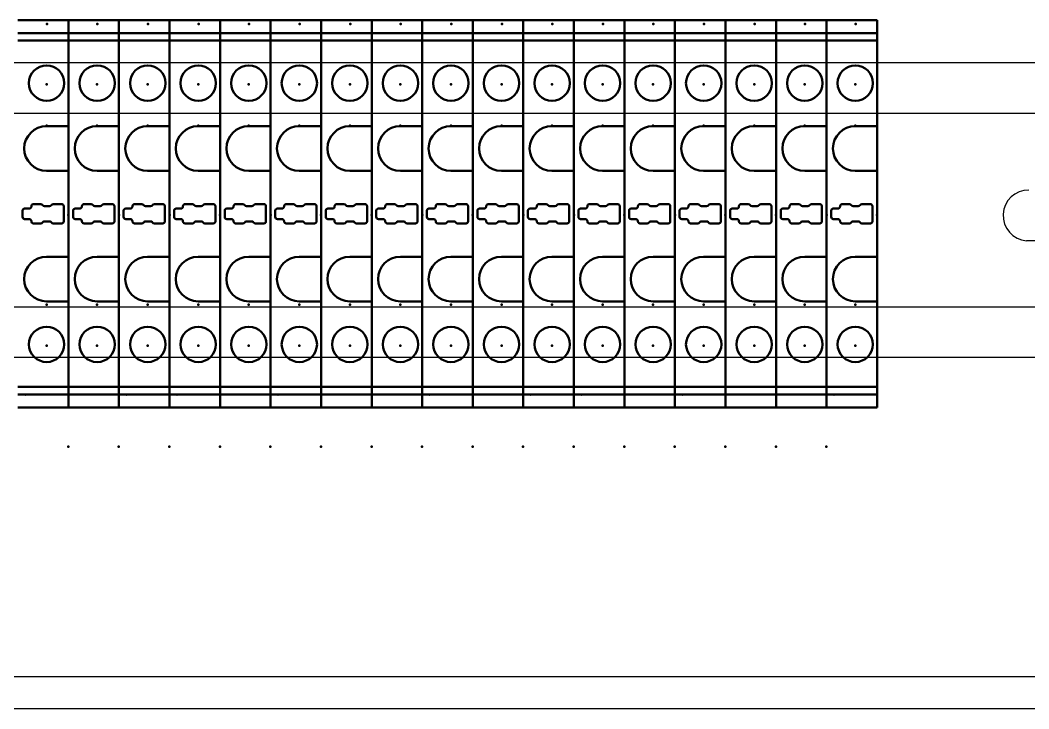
# Model space of a CAD drawing. Header units: millimetres. Extents: x -72 to 2978, y -1067 to 2817.
# Drawn here: x 1111.8 to 1231.6, y 1233.1 to 1314.9 of the extents above; entities that cross this region are included whole.
import ezdxf

# ---------------------------------------------------------------- set-up
doc = ezdxf.new("R2010")
doc.units = ezdxf.units.MM
doc.linetypes.add('Dashed', pattern=[2, 1, -1])
for name, color, linetype, lineweight in [('2d ConnectionPoints', 7, 'Continuous', 50), ('AM_0', 7, 'Continuous', 50), ('AM_4', 3, 'Continuous', 25), ('AM_9', 6, 'Dashed', 25)]:
    doc.layers.add(name, color=color, linetype=linetype, lineweight=lineweight)

msp = doc.modelspace()

# ---------------------------------------------------------------- linework, layer by layer
at = {"color": 6, "linetype": 'ByBlock'}
for p, q in [((1046.08, 1309.86), (1284.03, 1309.86)), ((1046.08, 1303.86), (1284.07, 1303.86)), ((1243.02, 1288.7), (1231.29, 1288.7)), ((1046.08, 1280.86), (1284.07, 1280.86)), ((1284.07, 1274.86), (1046.08, 1274.86))]:
    msp.add_line(p, q, dxfattribs=at)
at = {"color": 30, "true_color": 0xf8991e}
msp.add_line((1285.78, 1236.93), (998.35, 1236.93), dxfattribs=at)
msp.add_line((1293.06, 1233.12), (984.07, 1233.12))
at = {"color": 6, "linetype": 'ByBlock'}
msp.add_arc((1231.53, 1291.71), 3.02, 89.4277, 265.4019, dxfattribs=at)
at = {"layer": '2d ConnectionPoints'}
for p in [(1115, 1314.44), (1115, 1314.44), (1121, 1314.44), (1121, 1314.44), (1127, 1314.44), (1127, 1314.44), (1133, 1314.44), (1133, 1314.44), (1139, 1314.44), (1139, 1314.44), (1145, 1314.44), (1145, 1314.44), (1151, 1314.44), (1151, 1314.44), (1157, 1314.44), (1157, 1314.44), (1163, 1314.44), (1163, 1314.44), (1169, 1314.44), (1169, 1314.44), (1175, 1314.44), (1175, 1314.44), (1181, 1314.44), (1181, 1314.44), (1187, 1314.44), (1187, 1314.44), (1193, 1314.44), (1193, 1314.44), (1199, 1314.44), (1199, 1314.44), (1205, 1314.44), (1205, 1314.44), (1211, 1314.44), (1211, 1314.44), (1114.96, 1307.26), (1114.96, 1307.26), (1120.96, 1307.26), (1120.96, 1307.26), (1126.96, 1307.26), (1126.96, 1307.26), (1132.96, 1307.26), (1132.96, 1307.26), (1138.96, 1307.26), (1138.96, 1307.26), (1144.96, 1307.26), (1144.96, 1307.26), (1150.96, 1307.26), (1150.96, 1307.26), (1156.96, 1307.26), (1156.96, 1307.26), (1162.96, 1307.26), (1162.96, 1307.26), (1168.96, 1307.26), (1168.96, 1307.26), (1174.96, 1307.26), (1174.96, 1307.26), (1180.96, 1307.26), (1180.96, 1307.26), (1186.96, 1307.26), (1186.96, 1307.26), (1192.96, 1307.26), (1192.96, 1307.26), (1198.96, 1307.26), (1198.96, 1307.26), (1204.96, 1307.26), (1204.96, 1307.26), (1210.96, 1307.26), (1210.96, 1307.26), (1114.96, 1302.37), (1120.96, 1302.37), (1126.96, 1302.37), (1132.96, 1302.37), (1138.96, 1302.37), (1144.96, 1302.37), (1150.96, 1302.37), (1156.96, 1302.37), (1162.96, 1302.37), (1168.96, 1302.37), (1174.96, 1302.37), (1180.96, 1302.37), (1186.96, 1302.37), (1192.96, 1302.37), (1198.96, 1302.37), (1204.96, 1302.37), (1210.96, 1302.37), (1117.55, 1291.77), (1117.55, 1291.77), (1117.55, 1291.75), (1117.55, 1291.75), (1123.55, 1291.77), (1123.55, 1291.77), (1123.55, 1291.75), (1123.55, 1291.75), (1129.55, 1291.77), (1129.55, 1291.77), (1129.55, 1291.75), (1129.55, 1291.75), (1135.55, 1291.77), (1135.55, 1291.77), (1135.55, 1291.75), (1135.55, 1291.75), (1141.55, 1291.77), (1141.55, 1291.77), (1141.55, 1291.75), (1141.55, 1291.75), (1147.55, 1291.77), (1147.55, 1291.77), (1147.55, 1291.75), (1147.55, 1291.75), (1153.55, 1291.77), (1153.55, 1291.77), (1153.55, 1291.75), (1153.55, 1291.75), (1159.55, 1291.77), (1159.55, 1291.77), (1159.55, 1291.75), (1159.55, 1291.75), (1165.55, 1291.77), (1165.55, 1291.77), (1165.55, 1291.75), (1165.55, 1291.75), (1171.55, 1291.77), (1171.55, 1291.77), (1171.55, 1291.75), (1171.55, 1291.75), (1177.55, 1291.77), (1177.55, 1291.77), (1177.55, 1291.75), (1177.55, 1291.75), (1183.55, 1291.77), (1183.55, 1291.77), (1183.55, 1291.75), (1183.55, 1291.75), (1189.55, 1291.77), (1189.55, 1291.77), (1189.55, 1291.75), (1189.55, 1291.75), (1195.55, 1291.77), (1195.55, 1291.77), (1195.55, 1291.75), (1195.55, 1291.75), (1201.55, 1291.77), (1201.55, 1291.77), (1201.55, 1291.75), (1201.55, 1291.75), (1207.55, 1291.77), (1207.55, 1291.77), (1207.55, 1291.75), (1207.55, 1291.75), (1213.55, 1291.77), (1213.55, 1291.77), (1114.96, 1281.13), (1120.96, 1281.13), (1126.96, 1281.13), (1132.96, 1281.13), (1138.96, 1281.13), (1144.96, 1281.13), (1150.96, 1281.13), (1156.96, 1281.13), (1162.96, 1281.13), (1168.96, 1281.13), (1174.96, 1281.13), (1180.96, 1281.13), (1186.96, 1281.13), (1192.96, 1281.13), (1198.96, 1281.13), (1204.96, 1281.13), (1210.96, 1281.13), (1114.96, 1276.24), (1114.96, 1276.24), (1120.96, 1276.24), (1120.96, 1276.24), (1126.96, 1276.24), (1126.96, 1276.24), (1132.96, 1276.24), (1132.96, 1276.24), (1138.96, 1276.24), (1138.96, 1276.24), (1144.96, 1276.24), (1144.96, 1276.24), (1150.96, 1276.24), (1150.96, 1276.24), (1156.96, 1276.24), (1156.96, 1276.24), (1162.96, 1276.24), (1162.96, 1276.24), (1168.96, 1276.24), (1168.96, 1276.24), (1174.96, 1276.24), (1174.96, 1276.24), (1180.96, 1276.24), (1180.96, 1276.24), (1186.96, 1276.24), (1186.96, 1276.24), (1192.96, 1276.24), (1192.96, 1276.24), (1198.96, 1276.24), (1198.96, 1276.24), (1204.96, 1276.24), (1204.96, 1276.24), (1210.96, 1276.24), (1210.96, 1276.24), (1117.53, 1264.25), (1123.53, 1264.25), (1129.53, 1264.25), (1135.53, 1264.25), (1141.53, 1264.25), (1147.53, 1264.25), (1153.53, 1264.25), (1159.53, 1264.25), (1165.53, 1264.25), (1171.53, 1264.25), (1177.53, 1264.25), (1183.53, 1264.25), (1189.53, 1264.25), (1195.53, 1264.25), (1201.53, 1264.25), (1207.53, 1264.25)]:
    msp.add_point(p, dxfattribs=at)
at = {"layer": 'AM_0'}
for p, q in [((1117.55, 1314.9), (1111.55, 1314.9)), ((1117.55, 1314.9), (1117.55, 1268.92)), ((1123.55, 1314.9), (1117.55, 1314.9)), ((1117.55, 1314.9), (1117.55, 1268.92)), ((1123.55, 1314.9), (1123.55, 1268.92)), ((1129.55, 1314.9), (1123.55, 1314.9)), ((1123.55, 1314.9), (1123.55, 1268.92)), ((1129.55, 1314.9), (1129.55, 1268.92)), ((1135.55, 1314.9), (1129.55, 1314.9)), ((1129.55, 1314.9), (1129.55, 1268.92)), ((1135.55, 1314.9), (1135.55, 1268.92)), ((1141.55, 1314.9), (1135.55, 1314.9)), ((1135.55, 1314.9), (1135.55, 1268.92)), ((1141.55, 1314.9), (1141.55, 1268.92)), ((1147.55, 1314.9), (1141.55, 1314.9)), ((1141.55, 1314.9), (1141.55, 1268.92)), ((1147.55, 1314.9), (1147.55, 1268.92)), ((1153.55, 1314.9), (1147.55, 1314.9)), ((1147.55, 1314.9), (1147.55, 1268.92)), ((1153.55, 1314.9), (1153.55, 1268.92)), ((1159.55, 1314.9), (1153.55, 1314.9)), ((1153.55, 1314.9), (1153.55, 1268.92)), ((1159.55, 1314.9), (1159.55, 1268.92)), ((1165.55, 1314.9), (1159.55, 1314.9)), ((1159.55, 1314.9), (1159.55, 1268.92)), ((1165.55, 1314.9), (1165.55, 1268.92)), ((1171.55, 1314.9), (1165.55, 1314.9)), ((1165.55, 1314.9), (1165.55, 1268.92)), ((1171.55, 1314.9), (1171.55, 1268.92)), ((1177.55, 1314.9), (1171.55, 1314.9)), ((1171.55, 1314.9), (1171.55, 1268.92)), ((1177.55, 1314.9), (1177.55, 1268.92)), ((1183.55, 1314.9), (1177.55, 1314.9)), ((1177.55, 1314.9), (1177.55, 1268.92)), ((1183.55, 1314.9), (1183.55, 1268.92)), ((1189.55, 1314.9), (1183.55, 1314.9)), ((1183.55, 1314.9), (1183.55, 1268.92)), ((1189.55, 1314.9), (1189.55, 1268.92)), ((1195.55, 1314.9), (1189.55, 1314.9)), ((1189.55, 1314.9), (1189.55, 1268.92)), ((1195.55, 1314.9), (1195.55, 1268.92)), ((1201.55, 1314.9), (1195.55, 1314.9)), ((1195.55, 1314.9), (1195.55, 1268.92)), ((1201.55, 1314.9), (1201.55, 1268.92)), ((1207.55, 1314.9), (1201.55, 1314.9)), ((1201.55, 1314.9), (1201.55, 1268.92)), ((1207.55, 1314.9), (1207.55, 1268.92)), ((1213.55, 1314.9), (1207.55, 1314.9)), ((1207.55, 1314.9), (1207.55, 1268.92)), ((1213.55, 1314.9), (1213.55, 1268.92)), ((1117.55, 1313.36), (1111.55, 1313.36)), ((1117.55, 1312.48), (1111.55, 1312.48)), ((1123.55, 1313.36), (1117.55, 1313.36)), ((1123.55, 1312.48), (1117.55, 1312.48)), ((1129.55, 1313.36), (1123.55, 1313.36)), ((1129.55, 1312.48), (1123.55, 1312.48)), ((1135.55, 1313.36), (1129.55, 1313.36)), ((1135.55, 1312.48), (1129.55, 1312.48)), ((1141.55, 1313.36), (1135.55, 1313.36)), ((1141.55, 1312.48), (1135.55, 1312.48)), ((1147.55, 1313.36), (1141.55, 1313.36)), ((1147.55, 1312.48), (1141.55, 1312.48)), ((1153.55, 1313.36), (1147.55, 1313.36)), ((1153.55, 1312.48), (1147.55, 1312.48)), ((1159.55, 1313.36), (1153.55, 1313.36)), ((1159.55, 1312.48), (1153.55, 1312.48)), ((1165.55, 1313.36), (1159.55, 1313.36)), ((1165.55, 1312.48), (1159.55, 1312.48)), ((1171.55, 1313.36), (1165.55, 1313.36)), ((1171.55, 1312.48), (1165.55, 1312.48)), ((1177.55, 1313.36), (1171.55, 1313.36)), ((1177.55, 1312.48), (1171.55, 1312.48)), ((1183.55, 1313.36), (1177.55, 1313.36)), ((1183.55, 1312.48), (1177.55, 1312.48)), ((1189.55, 1313.36), (1183.55, 1313.36)), ((1189.55, 1312.48), (1183.55, 1312.48)), ((1195.55, 1313.36), (1189.55, 1313.36)), ((1195.55, 1312.48), (1189.55, 1312.48)), ((1201.55, 1313.36), (1195.55, 1313.36)), ((1201.55, 1312.48), (1195.55, 1312.48)), ((1207.55, 1313.36), (1201.55, 1313.36)), ((1207.55, 1312.48), (1201.55, 1312.48)), ((1213.55, 1313.36), (1207.55, 1313.36)), ((1213.55, 1312.48), (1207.55, 1312.48)), ((1117.55, 1302.31), (1114.95, 1302.31)), ((1123.55, 1302.31), (1120.95, 1302.31)), ((1129.55, 1302.31), (1126.95, 1302.31)), ((1135.55, 1302.31), (1132.95, 1302.31)), ((1141.55, 1302.31), (1138.95, 1302.31)), ((1147.55, 1302.31), (1144.95, 1302.31)), ((1153.55, 1302.31), (1150.95, 1302.31)), ((1159.55, 1302.31), (1156.95, 1302.31)), ((1165.55, 1302.31), (1162.95, 1302.31)), ((1171.55, 1302.31), (1168.95, 1302.31)), ((1177.55, 1302.31), (1174.95, 1302.31)), ((1183.55, 1302.31), (1180.95, 1302.31)), ((1189.55, 1302.31), (1186.95, 1302.31)), ((1195.55, 1302.31), (1192.95, 1302.31)), ((1201.55, 1302.31), (1198.95, 1302.31)), ((1207.55, 1302.31), (1204.95, 1302.31)), ((1213.55, 1302.31), (1210.95, 1302.31)), ((1117.55, 1297.01), (1114.95, 1297.01)), ((1123.55, 1297.01), (1120.95, 1297.01)), ((1129.55, 1297.01), (1126.95, 1297.01)), ((1135.55, 1297.01), (1132.95, 1297.01)), ((1141.55, 1297.01), (1138.95, 1297.01)), ((1147.55, 1297.01), (1144.95, 1297.01)), ((1153.55, 1297.01), (1150.95, 1297.01)), ((1159.55, 1297.01), (1156.95, 1297.01)), ((1165.55, 1297.01), (1162.95, 1297.01)), ((1171.55, 1297.01), (1168.95, 1297.01)), ((1177.55, 1297.01), (1174.95, 1297.01)), ((1183.55, 1297.01), (1180.95, 1297.01)), ((1189.55, 1297.01), (1186.95, 1297.01)), ((1195.55, 1297.01), (1192.95, 1297.01)), ((1201.55, 1297.01), (1198.95, 1297.01)), ((1207.55, 1297.01), (1204.95, 1297.01)), ((1213.55, 1297.01), (1210.95, 1297.01)), ((1112.1, 1291.53), (1112.1, 1292.28)), ((1112.9, 1292.53), (1112.35, 1292.53)), ((1113.15, 1292.81), (1113.15, 1292.78)), ((1114.26, 1293.06), (1113.4, 1293.06)), ((1115.31, 1292.81), (1114.7, 1292.81)), ((1116.75, 1293.06), (1115.75, 1293.06)), ((1117, 1291.01), (1117, 1292.81)), ((1118.1, 1291.53), (1118.1, 1292.28)), ((1118.9, 1292.53), (1118.35, 1292.53)), ((1119.15, 1292.81), (1119.15, 1292.78)), ((1120.26, 1293.06), (1119.4, 1293.06)), ((1121.31, 1292.81), (1120.7, 1292.81)), ((1122.75, 1293.06), (1121.75, 1293.06)), ((1123, 1291.01), (1123, 1292.81)), ((1124.1, 1291.53), (1124.1, 1292.28)), ((1124.9, 1292.53), (1124.35, 1292.53)), ((1125.15, 1292.81), (1125.15, 1292.78)), ((1126.26, 1293.06), (1125.4, 1293.06)), ((1127.31, 1292.81), (1126.7, 1292.81)), ((1128.75, 1293.06), (1127.75, 1293.06)), ((1129, 1291.01), (1129, 1292.81)), ((1130.1, 1291.53), (1130.1, 1292.28)), ((1130.9, 1292.53), (1130.35, 1292.53)), ((1131.15, 1292.81), (1131.15, 1292.78)), ((1132.26, 1293.06), (1131.4, 1293.06)), ((1133.31, 1292.81), (1132.7, 1292.81)), ((1134.75, 1293.06), (1133.75, 1293.06)), ((1135, 1291.01), (1135, 1292.81)), ((1136.1, 1291.53), (1136.1, 1292.28)), ((1136.9, 1292.53), (1136.35, 1292.53)), ((1137.15, 1292.81), (1137.15, 1292.78)), ((1138.26, 1293.06), (1137.4, 1293.06)), ((1139.31, 1292.81), (1138.7, 1292.81)), ((1140.75, 1293.06), (1139.75, 1293.06)), ((1141, 1291.01), (1141, 1292.81)), ((1142.1, 1291.53), (1142.1, 1292.28)), ((1142.9, 1292.53), (1142.35, 1292.53)), ((1143.15, 1292.81), (1143.15, 1292.78)), ((1144.26, 1293.06), (1143.4, 1293.06)), ((1145.31, 1292.81), (1144.7, 1292.81)), ((1146.75, 1293.06), (1145.75, 1293.06)), ((1147, 1291.01), (1147, 1292.81)), ((1148.1, 1291.53), (1148.1, 1292.28)), ((1148.9, 1292.53), (1148.35, 1292.53)), ((1149.15, 1292.81), (1149.15, 1292.78)), ((1150.26, 1293.06), (1149.4, 1293.06)), ((1151.31, 1292.81), (1150.7, 1292.81)), ((1152.75, 1293.06), (1151.75, 1293.06)), ((1153, 1291.01), (1153, 1292.81)), ((1154.1, 1291.53), (1154.1, 1292.28)), ((1154.9, 1292.53), (1154.35, 1292.53)), ((1155.15, 1292.81), (1155.15, 1292.78)), ((1156.26, 1293.06), (1155.4, 1293.06)), ((1157.31, 1292.81), (1156.7, 1292.81)), ((1158.75, 1293.06), (1157.75, 1293.06)), ((1159, 1291.01), (1159, 1292.81)), ((1160.1, 1291.53), (1160.1, 1292.28)), ((1160.9, 1292.53), (1160.35, 1292.53)), ((1161.15, 1292.81), (1161.15, 1292.78)), ((1162.26, 1293.06), (1161.4, 1293.06)), ((1163.31, 1292.81), (1162.7, 1292.81)), ((1164.75, 1293.06), (1163.75, 1293.06)), ((1165, 1291.01), (1165, 1292.81)), ((1166.1, 1291.53), (1166.1, 1292.28)), ((1166.9, 1292.53), (1166.35, 1292.53)), ((1167.15, 1292.81), (1167.15, 1292.78)), ((1168.26, 1293.06), (1167.4, 1293.06)), ((1169.31, 1292.81), (1168.7, 1292.81)), ((1170.75, 1293.06), (1169.75, 1293.06)), ((1171, 1291.01), (1171, 1292.81)), ((1172.1, 1291.53), (1172.1, 1292.28)), ((1172.9, 1292.53), (1172.35, 1292.53)), ((1173.15, 1292.81), (1173.15, 1292.78)), ((1174.26, 1293.06), (1173.4, 1293.06)), ((1175.31, 1292.81), (1174.7, 1292.81)), ((1176.75, 1293.06), (1175.75, 1293.06)), ((1177, 1291.01), (1177, 1292.81)), ((1178.1, 1291.53), (1178.1, 1292.28)), ((1178.9, 1292.53), (1178.35, 1292.53)), ((1179.15, 1292.81), (1179.15, 1292.78)), ((1180.26, 1293.06), (1179.4, 1293.06)), ((1181.31, 1292.81), (1180.7, 1292.81)), ((1182.75, 1293.06), (1181.75, 1293.06)), ((1183, 1291.01), (1183, 1292.81)), ((1184.1, 1291.53), (1184.1, 1292.28)), ((1184.9, 1292.53), (1184.35, 1292.53)), ((1185.15, 1292.81), (1185.15, 1292.78)), ((1186.26, 1293.06), (1185.4, 1293.06)), ((1187.31, 1292.81), (1186.7, 1292.81)), ((1188.75, 1293.06), (1187.75, 1293.06)), ((1189, 1291.01), (1189, 1292.81)), ((1190.1, 1291.53), (1190.1, 1292.28)), ((1190.9, 1292.53), (1190.35, 1292.53)), ((1191.15, 1292.81), (1191.15, 1292.78)), ((1192.26, 1293.06), (1191.4, 1293.06)), ((1193.31, 1292.81), (1192.7, 1292.81)), ((1194.75, 1293.06), (1193.75, 1293.06)), ((1195, 1291.01), (1195, 1292.81)), ((1196.1, 1291.53), (1196.1, 1292.28)), ((1196.9, 1292.53), (1196.35, 1292.53)), ((1197.15, 1292.81), (1197.15, 1292.78)), ((1198.26, 1293.06), (1197.4, 1293.06)), ((1199.31, 1292.81), (1198.7, 1292.81)), ((1200.75, 1293.06), (1199.75, 1293.06)), ((1201, 1291.01), (1201, 1292.81)), ((1202.1, 1291.53), (1202.1, 1292.28)), ((1202.9, 1292.53), (1202.35, 1292.53)), ((1203.15, 1292.81), (1203.15, 1292.78)), ((1204.26, 1293.06), (1203.4, 1293.06)), ((1205.31, 1292.81), (1204.7, 1292.81)), ((1206.75, 1293.06), (1205.75, 1293.06)), ((1207, 1291.01), (1207, 1292.81)), ((1208.1, 1291.53), (1208.1, 1292.28)), ((1208.9, 1292.53), (1208.35, 1292.53)), ((1209.15, 1292.81), (1209.15, 1292.78)), ((1210.26, 1293.06), (1209.4, 1293.06)), ((1211.31, 1292.81), (1210.7, 1292.81)), ((1212.75, 1293.06), (1211.75, 1293.06)), ((1213, 1291.01), (1213, 1292.81)), ((1112.9, 1291.28), (1112.35, 1291.28)), ((1113.15, 1291.01), (1113.15, 1291.03)), ((1115.31, 1291.01), (1114.7, 1291.01)), ((1118.9, 1291.28), (1118.35, 1291.28)), ((1119.15, 1291.01), (1119.15, 1291.03)), ((1121.31, 1291.01), (1120.7, 1291.01)), ((1124.9, 1291.28), (1124.35, 1291.28)), ((1125.15, 1291.01), (1125.15, 1291.03)), ((1127.31, 1291.01), (1126.7, 1291.01)), ((1130.9, 1291.28), (1130.35, 1291.28)), ((1131.15, 1291.01), (1131.15, 1291.03)), ((1133.31, 1291.01), (1132.7, 1291.01)), ((1136.9, 1291.28), (1136.35, 1291.28)), ((1137.15, 1291.01), (1137.15, 1291.03)), ((1139.31, 1291.01), (1138.7, 1291.01)), ((1142.9, 1291.28), (1142.35, 1291.28)), ((1143.15, 1291.01), (1143.15, 1291.03)), ((1145.31, 1291.01), (1144.7, 1291.01)), ((1148.9, 1291.28), (1148.35, 1291.28)), ((1149.15, 1291.01), (1149.15, 1291.03)), ((1151.31, 1291.01), (1150.7, 1291.01)), ((1154.9, 1291.28), (1154.35, 1291.28)), ((1155.15, 1291.01), (1155.15, 1291.03)), ((1157.31, 1291.01), (1156.7, 1291.01)), ((1160.9, 1291.28), (1160.35, 1291.28)), ((1161.15, 1291.01), (1161.15, 1291.03)), ((1163.31, 1291.01), (1162.7, 1291.01)), ((1166.9, 1291.28), (1166.35, 1291.28)), ((1167.15, 1291.01), (1167.15, 1291.03)), ((1169.31, 1291.01), (1168.7, 1291.01)), ((1172.9, 1291.28), (1172.35, 1291.28)), ((1173.15, 1291.01), (1173.15, 1291.03)), ((1175.31, 1291.01), (1174.7, 1291.01)), ((1178.9, 1291.28), (1178.35, 1291.28)), ((1179.15, 1291.01), (1179.15, 1291.03)), ((1181.31, 1291.01), (1180.7, 1291.01)), ((1184.9, 1291.28), (1184.35, 1291.28)), ((1185.15, 1291.01), (1185.15, 1291.03)), ((1187.31, 1291.01), (1186.7, 1291.01)), ((1190.9, 1291.28), (1190.35, 1291.28)), ((1191.15, 1291.01), (1191.15, 1291.03)), ((1193.31, 1291.01), (1192.7, 1291.01)), ((1196.9, 1291.28), (1196.35, 1291.28)), ((1197.15, 1291.01), (1197.15, 1291.03)), ((1199.31, 1291.01), (1198.7, 1291.01)), ((1202.9, 1291.28), (1202.35, 1291.28)), ((1203.15, 1291.01), (1203.15, 1291.03)), ((1205.31, 1291.01), (1204.7, 1291.01)), ((1208.9, 1291.28), (1208.35, 1291.28)), ((1209.15, 1291.01), (1209.15, 1291.03)), ((1211.31, 1291.01), (1210.7, 1291.01)), ((1114.26, 1290.76), (1113.4, 1290.76)), ((1116.75, 1290.76), (1115.75, 1290.76)), ((1120.26, 1290.76), (1119.4, 1290.76)), ((1122.75, 1290.76), (1121.75, 1290.76)), ((1126.26, 1290.76), (1125.4, 1290.76)), ((1128.75, 1290.76), (1127.75, 1290.76)), ((1132.26, 1290.76), (1131.4, 1290.76)), ((1134.75, 1290.76), (1133.75, 1290.76)), ((1138.26, 1290.76), (1137.4, 1290.76)), ((1140.75, 1290.76), (1139.75, 1290.76)), ((1144.26, 1290.76), (1143.4, 1290.76)), ((1146.75, 1290.76), (1145.75, 1290.76)), ((1150.26, 1290.76), (1149.4, 1290.76)), ((1152.75, 1290.76), (1151.75, 1290.76)), ((1156.26, 1290.76), (1155.4, 1290.76)), ((1158.75, 1290.76), (1157.75, 1290.76)), ((1162.26, 1290.76), (1161.4, 1290.76)), ((1164.75, 1290.76), (1163.75, 1290.76)), ((1168.26, 1290.76), (1167.4, 1290.76)), ((1170.75, 1290.76), (1169.75, 1290.76)), ((1174.26, 1290.76), (1173.4, 1290.76)), ((1176.75, 1290.76), (1175.75, 1290.76)), ((1180.26, 1290.76), (1179.4, 1290.76)), ((1182.75, 1290.76), (1181.75, 1290.76)), ((1186.26, 1290.76), (1185.4, 1290.76)), ((1188.75, 1290.76), (1187.75, 1290.76)), ((1192.26, 1290.76), (1191.4, 1290.76)), ((1194.75, 1290.76), (1193.75, 1290.76)), ((1198.26, 1290.76), (1197.4, 1290.76)), ((1200.75, 1290.76), (1199.75, 1290.76)), ((1204.26, 1290.76), (1203.4, 1290.76)), ((1206.75, 1290.76), (1205.75, 1290.76)), ((1210.26, 1290.76), (1209.4, 1290.76)), ((1212.75, 1290.76), (1211.75, 1290.76)), ((1117.55, 1286.81), (1114.95, 1286.81)), ((1123.55, 1286.81), (1120.95, 1286.81)), ((1129.55, 1286.81), (1126.95, 1286.81)), ((1135.55, 1286.81), (1132.95, 1286.81)), ((1141.55, 1286.81), (1138.95, 1286.81)), ((1147.55, 1286.81), (1144.95, 1286.81)), ((1153.55, 1286.81), (1150.95, 1286.81)), ((1159.55, 1286.81), (1156.95, 1286.81)), ((1165.55, 1286.81), (1162.95, 1286.81)), ((1171.55, 1286.81), (1168.95, 1286.81)), ((1177.55, 1286.81), (1174.95, 1286.81)), ((1183.55, 1286.81), (1180.95, 1286.81)), ((1189.55, 1286.81), (1186.95, 1286.81)), ((1195.55, 1286.81), (1192.95, 1286.81)), ((1201.55, 1286.81), (1198.95, 1286.81)), ((1207.55, 1286.81), (1204.95, 1286.81)), ((1213.55, 1286.81), (1210.95, 1286.81)), ((1117.55, 1281.51), (1114.95, 1281.51)), ((1123.55, 1281.51), (1120.95, 1281.51)), ((1129.55, 1281.51), (1126.95, 1281.51)), ((1135.55, 1281.51), (1132.95, 1281.51)), ((1141.55, 1281.51), (1138.95, 1281.51)), ((1147.55, 1281.51), (1144.95, 1281.51)), ((1153.55, 1281.51), (1150.95, 1281.51)), ((1159.55, 1281.51), (1156.95, 1281.51)), ((1165.55, 1281.51), (1162.95, 1281.51)), ((1171.55, 1281.51), (1168.95, 1281.51)), ((1177.55, 1281.51), (1174.95, 1281.51)), ((1183.55, 1281.51), (1180.95, 1281.51)), ((1189.55, 1281.51), (1186.95, 1281.51)), ((1195.55, 1281.51), (1192.95, 1281.51)), ((1201.55, 1281.51), (1198.95, 1281.51)), ((1207.55, 1281.51), (1204.95, 1281.51)), ((1213.55, 1281.51), (1210.95, 1281.51)), ((1111.55, 1271.34), (1117.55, 1271.34)), ((1111.55, 1270.45), (1117.55, 1270.45)), ((1117.55, 1271.34), (1123.55, 1271.34)), ((1117.55, 1270.45), (1123.55, 1270.45)), ((1123.55, 1271.34), (1129.55, 1271.34)), ((1123.55, 1270.45), (1129.55, 1270.45)), ((1129.55, 1271.34), (1135.55, 1271.34)), ((1129.55, 1270.45), (1135.55, 1270.45)), ((1135.55, 1271.34), (1141.55, 1271.34)), ((1135.55, 1270.45), (1141.55, 1270.45)), ((1141.55, 1271.34), (1147.55, 1271.34)), ((1141.55, 1270.45), (1147.55, 1270.45)), ((1147.55, 1271.34), (1153.55, 1271.34)), ((1147.55, 1270.45), (1153.55, 1270.45)), ((1153.55, 1271.34), (1159.55, 1271.34)), ((1153.55, 1270.45), (1159.55, 1270.45)), ((1159.55, 1271.34), (1165.55, 1271.34)), ((1159.55, 1270.45), (1165.55, 1270.45)), ((1165.55, 1271.34), (1171.55, 1271.34)), ((1165.55, 1270.45), (1171.55, 1270.45)), ((1171.55, 1271.34), (1177.55, 1271.34)), ((1171.55, 1270.45), (1177.55, 1270.45)), ((1177.55, 1271.34), (1183.55, 1271.34)), ((1177.55, 1270.45), (1183.55, 1270.45)), ((1183.55, 1271.34), (1189.55, 1271.34)), ((1183.55, 1270.45), (1189.55, 1270.45)), ((1189.55, 1271.34), (1195.55, 1271.34)), ((1189.55, 1270.45), (1195.55, 1270.45)), ((1195.55, 1271.34), (1201.55, 1271.34)), ((1195.55, 1270.45), (1201.55, 1270.45)), ((1201.55, 1271.34), (1207.55, 1271.34)), ((1201.55, 1270.45), (1207.55, 1270.45)), ((1207.55, 1271.34), (1213.55, 1271.34)), ((1207.55, 1270.45), (1213.55, 1270.45)), ((1111.55, 1268.92), (1117.55, 1268.92)), ((1117.55, 1268.92), (1123.55, 1268.92)), ((1123.55, 1268.92), (1129.55, 1268.92)), ((1129.55, 1268.92), (1135.55, 1268.92)), ((1135.55, 1268.92), (1141.55, 1268.92)), ((1141.55, 1268.92), (1147.55, 1268.92)), ((1147.55, 1268.92), (1153.55, 1268.92)), ((1153.55, 1268.92), (1159.55, 1268.92)), ((1159.55, 1268.92), (1165.55, 1268.92)), ((1165.55, 1268.92), (1171.55, 1268.92)), ((1171.55, 1268.92), (1177.55, 1268.92)), ((1177.55, 1268.92), (1183.55, 1268.92)), ((1183.55, 1268.92), (1189.55, 1268.92)), ((1189.55, 1268.92), (1195.55, 1268.92)), ((1195.55, 1268.92), (1201.55, 1268.92)), ((1201.55, 1268.92), (1207.55, 1268.92)), ((1207.55, 1268.92), (1213.55, 1268.92))]:
    msp.add_line(p, q, dxfattribs=at)
for centre in [(1114.96, 1307.42), (1120.96, 1307.42), (1126.96, 1307.42), (1132.96, 1307.42), (1138.96, 1307.42), (1144.96, 1307.42), (1150.96, 1307.42), (1156.96, 1307.42), (1162.96, 1307.42), (1168.96, 1307.42), (1174.96, 1307.42), (1180.96, 1307.42), (1186.96, 1307.42), (1192.96, 1307.42), (1198.96, 1307.42), (1204.96, 1307.42), (1210.96, 1307.42), (1114.96, 1276.4), (1120.96, 1276.4), (1126.96, 1276.4), (1132.96, 1276.4), (1138.96, 1276.4), (1144.96, 1276.4), (1150.96, 1276.4), (1156.96, 1276.4), (1162.96, 1276.4), (1168.96, 1276.4), (1174.96, 1276.4), (1180.96, 1276.4), (1186.96, 1276.4), (1192.96, 1276.4), (1198.96, 1276.4), (1204.96, 1276.4), (1210.96, 1276.4)]:
    msp.add_circle(centre, 2.1, dxfattribs=at)
for centre, radius, start, end in [((1114.95, 1299.66), 2.65, 90, 270), ((1120.95, 1299.66), 2.65, 90, 270), ((1126.95, 1299.66), 2.65, 90, 270), ((1132.95, 1299.66), 2.65, 90, 270), ((1138.95, 1299.66), 2.65, 90, 270), ((1144.95, 1299.66), 2.65, 90, 270), ((1150.95, 1299.66), 2.65, 90, 270), ((1156.95, 1299.66), 2.65, 90, 270), ((1162.95, 1299.66), 2.65, 90, 270), ((1168.95, 1299.66), 2.65, 90, 270), ((1174.95, 1299.66), 2.65, 90, 270), ((1180.95, 1299.66), 2.65, 90, 270), ((1186.95, 1299.66), 2.65, 90, 270), ((1192.95, 1299.66), 2.65, 90, 270), ((1198.95, 1299.66), 2.65, 90, 270), ((1204.95, 1299.66), 2.65, 90, 270), ((1210.95, 1299.66), 2.65, 90, 270), ((1112.35, 1292.28), 0.25, 90, 180), ((1112.9, 1292.78), 0.25, 270, 0), ((1113.4, 1292.81), 0.25, 90, 180), ((1114.26, 1292.81), 0.25, 30, 90), ((1114.7, 1293.06), 0.25, 210, 270), ((1115.31, 1293.06), 0.25, 270, 330), ((1115.75, 1292.81), 0.25, 90, 150), ((1116.75, 1292.81), 0.25, 0, 90), ((1118.35, 1292.28), 0.25, 90, 180), ((1118.9, 1292.78), 0.25, 270, 0), ((1119.4, 1292.81), 0.25, 90, 180), ((1120.26, 1292.81), 0.25, 30, 90), ((1120.7, 1293.06), 0.25, 210, 270), ((1121.31, 1293.06), 0.25, 270, 330), ((1121.75, 1292.81), 0.25, 90, 150), ((1122.75, 1292.81), 0.25, 0, 90), ((1124.35, 1292.28), 0.25, 90, 180), ((1124.9, 1292.78), 0.25, 270, 0), ((1125.4, 1292.81), 0.25, 90, 180), ((1126.26, 1292.81), 0.25, 30, 90), ((1126.7, 1293.06), 0.25, 210, 270), ((1127.31, 1293.06), 0.25, 270, 330), ((1127.75, 1292.81), 0.25, 90, 150), ((1128.75, 1292.81), 0.25, 0, 90), ((1130.35, 1292.28), 0.25, 90, 180), ((1130.9, 1292.78), 0.25, 270, 0), ((1131.4, 1292.81), 0.25, 90, 180), ((1132.26, 1292.81), 0.25, 30, 90), ((1132.7, 1293.06), 0.25, 210, 270), ((1133.31, 1293.06), 0.25, 270, 330), ((1133.75, 1292.81), 0.25, 90, 150), ((1134.75, 1292.81), 0.25, 0, 90), ((1136.35, 1292.28), 0.25, 90, 180), ((1136.9, 1292.78), 0.25, 270, 0), ((1137.4, 1292.81), 0.25, 90, 180), ((1138.26, 1292.81), 0.25, 30, 90), ((1138.7, 1293.06), 0.25, 210, 270), ((1139.31, 1293.06), 0.25, 270, 330), ((1139.75, 1292.81), 0.25, 90, 150), ((1140.75, 1292.81), 0.25, 0, 90), ((1142.35, 1292.28), 0.25, 90, 180), ((1142.9, 1292.78), 0.25, 270, 0), ((1143.4, 1292.81), 0.25, 90, 180), ((1144.26, 1292.81), 0.25, 30, 90), ((1144.7, 1293.06), 0.25, 210, 270), ((1145.31, 1293.06), 0.25, 270, 330), ((1145.75, 1292.81), 0.25, 90, 150), ((1146.75, 1292.81), 0.25, 0, 90), ((1148.35, 1292.28), 0.25, 90, 180), ((1148.9, 1292.78), 0.25, 270, 0), ((1149.4, 1292.81), 0.25, 90, 180), ((1150.26, 1292.81), 0.25, 30, 90), ((1150.7, 1293.06), 0.25, 210, 270), ((1151.31, 1293.06), 0.25, 270, 330), ((1151.75, 1292.81), 0.25, 90, 150), ((1152.75, 1292.81), 0.25, 0, 90), ((1154.35, 1292.28), 0.25, 90, 180), ((1154.9, 1292.78), 0.25, 270, 0), ((1155.4, 1292.81), 0.25, 90, 180), ((1156.26, 1292.81), 0.25, 30, 90), ((1156.7, 1293.06), 0.25, 210, 270), ((1157.31, 1293.06), 0.25, 270, 330), ((1157.75, 1292.81), 0.25, 90, 150), ((1158.75, 1292.81), 0.25, 0, 90), ((1160.35, 1292.28), 0.25, 90, 180), ((1160.9, 1292.78), 0.25, 270, 0), ((1161.4, 1292.81), 0.25, 90, 180), ((1162.26, 1292.81), 0.25, 30, 90), ((1162.7, 1293.06), 0.25, 210, 270), ((1163.31, 1293.06), 0.25, 270, 330), ((1163.75, 1292.81), 0.25, 90, 150), ((1164.75, 1292.81), 0.25, 0, 90), ((1166.35, 1292.28), 0.25, 90, 180), ((1166.9, 1292.78), 0.25, 270, 0), ((1167.4, 1292.81), 0.25, 90, 180), ((1168.26, 1292.81), 0.25, 30, 90), ((1168.7, 1293.06), 0.25, 210, 270), ((1169.31, 1293.06), 0.25, 270, 330), ((1169.75, 1292.81), 0.25, 90, 150), ((1170.75, 1292.81), 0.25, 0, 90), ((1172.35, 1292.28), 0.25, 90, 180), ((1172.9, 1292.78), 0.25, 270, 0), ((1173.4, 1292.81), 0.25, 90, 180), ((1174.26, 1292.81), 0.25, 30, 90), ((1174.7, 1293.06), 0.25, 210, 270), ((1175.31, 1293.06), 0.25, 270, 330), ((1175.75, 1292.81), 0.25, 90, 150), ((1176.75, 1292.81), 0.25, 0, 90), ((1178.35, 1292.28), 0.25, 90, 180), ((1178.9, 1292.78), 0.25, 270, 0), ((1179.4, 1292.81), 0.25, 90, 180), ((1180.26, 1292.81), 0.25, 30, 90), ((1180.7, 1293.06), 0.25, 210, 270), ((1181.31, 1293.06), 0.25, 270, 330), ((1181.75, 1292.81), 0.25, 90, 150), ((1182.75, 1292.81), 0.25, 0, 90), ((1184.35, 1292.28), 0.25, 90, 180), ((1184.9, 1292.78), 0.25, 270, 0), ((1185.4, 1292.81), 0.25, 90, 180), ((1186.26, 1292.81), 0.25, 30, 90), ((1186.7, 1293.06), 0.25, 210, 270), ((1187.31, 1293.06), 0.25, 270, 330), ((1187.75, 1292.81), 0.25, 90, 150), ((1188.75, 1292.81), 0.25, 0, 90), ((1190.35, 1292.28), 0.25, 90, 180), ((1190.9, 1292.78), 0.25, 270, 0), ((1191.4, 1292.81), 0.25, 90, 180), ((1192.26, 1292.81), 0.25, 30, 90), ((1192.7, 1293.06), 0.25, 210, 270), ((1193.31, 1293.06), 0.25, 270, 330), ((1193.75, 1292.81), 0.25, 90, 150), ((1194.75, 1292.81), 0.25, 0, 90), ((1196.35, 1292.28), 0.25, 90, 180), ((1196.9, 1292.78), 0.25, 270, 0), ((1197.4, 1292.81), 0.25, 90, 180), ((1198.26, 1292.81), 0.25, 30, 90), ((1198.7, 1293.06), 0.25, 210, 270), ((1199.31, 1293.06), 0.25, 270, 330), ((1199.75, 1292.81), 0.25, 90, 150), ((1200.75, 1292.81), 0.25, 0, 90), ((1202.35, 1292.28), 0.25, 90, 180), ((1202.9, 1292.78), 0.25, 270, 0), ((1203.4, 1292.81), 0.25, 90, 180), ((1204.26, 1292.81), 0.25, 30, 90), ((1204.7, 1293.06), 0.25, 210, 270), ((1205.31, 1293.06), 0.25, 270, 330), ((1205.75, 1292.81), 0.25, 90, 150), ((1206.75, 1292.81), 0.25, 0, 90), ((1208.35, 1292.28), 0.25, 90, 180), ((1208.9, 1292.78), 0.25, 270, 0), ((1209.4, 1292.81), 0.25, 90, 180), ((1210.26, 1292.81), 0.25, 30, 90), ((1210.7, 1293.06), 0.25, 210, 270), ((1211.31, 1293.06), 0.25, 270, 330), ((1211.75, 1292.81), 0.25, 90, 150), ((1212.75, 1292.81), 0.25, 0, 90), ((1112.35, 1291.53), 0.25, 180, 270), ((1112.9, 1291.03), 0.25, 360, 90), ((1113.4, 1291.01), 0.25, 180, 270), ((1114.26, 1291.01), 0.25, 270, 330), ((1114.7, 1290.76), 0.25, 90, 150), ((1115.31, 1290.76), 0.25, 30, 90), ((1115.75, 1291.01), 0.25, 210, 270), ((1116.75, 1291.01), 0.25, 270, 360), ((1118.35, 1291.53), 0.25, 180, 270), ((1118.9, 1291.03), 0.25, 360, 90), ((1119.4, 1291.01), 0.25, 180, 270), ((1120.26, 1291.01), 0.25, 270, 330), ((1120.7, 1290.76), 0.25, 90, 150), ((1121.31, 1290.76), 0.25, 30, 90), ((1121.75, 1291.01), 0.25, 210, 270), ((1122.75, 1291.01), 0.25, 270, 360), ((1124.35, 1291.53), 0.25, 180, 270), ((1124.9, 1291.03), 0.25, 360, 90), ((1125.4, 1291.01), 0.25, 180, 270), ((1126.26, 1291.01), 0.25, 270, 330), ((1126.7, 1290.76), 0.25, 90, 150), ((1127.31, 1290.76), 0.25, 30, 90), ((1127.75, 1291.01), 0.25, 210, 270), ((1128.75, 1291.01), 0.25, 270, 360), ((1130.35, 1291.53), 0.25, 180, 270), ((1130.9, 1291.03), 0.25, 360, 90), ((1131.4, 1291.01), 0.25, 180, 270), ((1132.26, 1291.01), 0.25, 270, 330), ((1132.7, 1290.76), 0.25, 90, 150), ((1133.31, 1290.76), 0.25, 30, 90), ((1133.75, 1291.01), 0.25, 210, 270), ((1134.75, 1291.01), 0.25, 270, 360), ((1136.35, 1291.53), 0.25, 180, 270), ((1136.9, 1291.03), 0.25, 360, 90), ((1137.4, 1291.01), 0.25, 180, 270), ((1138.26, 1291.01), 0.25, 270, 330), ((1138.7, 1290.76), 0.25, 90, 150), ((1139.31, 1290.76), 0.25, 30, 90), ((1139.75, 1291.01), 0.25, 210, 270), ((1140.75, 1291.01), 0.25, 270, 360), ((1142.35, 1291.53), 0.25, 180, 270), ((1142.9, 1291.03), 0.25, 360, 90), ((1143.4, 1291.01), 0.25, 180, 270), ((1144.26, 1291.01), 0.25, 270, 330), ((1144.7, 1290.76), 0.25, 90, 150), ((1145.31, 1290.76), 0.25, 30, 90), ((1145.75, 1291.01), 0.25, 210, 270), ((1146.75, 1291.01), 0.25, 270, 360), ((1148.35, 1291.53), 0.25, 180, 270), ((1148.9, 1291.03), 0.25, 360, 90), ((1149.4, 1291.01), 0.25, 180, 270), ((1150.26, 1291.01), 0.25, 270, 330), ((1150.7, 1290.76), 0.25, 90, 150), ((1151.31, 1290.76), 0.25, 30, 90), ((1151.75, 1291.01), 0.25, 210, 270), ((1152.75, 1291.01), 0.25, 270, 360), ((1154.35, 1291.53), 0.25, 180, 270), ((1154.9, 1291.03), 0.25, 360, 90), ((1155.4, 1291.01), 0.25, 180, 270), ((1156.26, 1291.01), 0.25, 270, 330), ((1156.7, 1290.76), 0.25, 90, 150), ((1157.31, 1290.76), 0.25, 30, 90), ((1157.75, 1291.01), 0.25, 210, 270), ((1158.75, 1291.01), 0.25, 270, 360), ((1160.35, 1291.53), 0.25, 180, 270), ((1160.9, 1291.03), 0.25, 360, 90), ((1161.4, 1291.01), 0.25, 180, 270), ((1162.26, 1291.01), 0.25, 270, 330), ((1162.7, 1290.76), 0.25, 90, 150), ((1163.31, 1290.76), 0.25, 30, 90), ((1163.75, 1291.01), 0.25, 210, 270), ((1164.75, 1291.01), 0.25, 270, 360), ((1166.35, 1291.53), 0.25, 180, 270), ((1166.9, 1291.03), 0.25, 360, 90), ((1167.4, 1291.01), 0.25, 180, 270), ((1168.26, 1291.01), 0.25, 270, 330), ((1168.7, 1290.76), 0.25, 90, 150), ((1169.31, 1290.76), 0.25, 30, 90), ((1169.75, 1291.01), 0.25, 210, 270), ((1170.75, 1291.01), 0.25, 270, 360), ((1172.35, 1291.53), 0.25, 180, 270), ((1172.9, 1291.03), 0.25, 360, 90), ((1173.4, 1291.01), 0.25, 180, 270), ((1174.26, 1291.01), 0.25, 270, 330), ((1174.7, 1290.76), 0.25, 90, 150), ((1175.31, 1290.76), 0.25, 30, 90), ((1175.75, 1291.01), 0.25, 210, 270), ((1176.75, 1291.01), 0.25, 270, 360), ((1178.35, 1291.53), 0.25, 180, 270), ((1178.9, 1291.03), 0.25, 360, 90), ((1179.4, 1291.01), 0.25, 180, 270), ((1180.26, 1291.01), 0.25, 270, 330), ((1180.7, 1290.76), 0.25, 90, 150), ((1181.31, 1290.76), 0.25, 30, 90), ((1181.75, 1291.01), 0.25, 210, 270), ((1182.75, 1291.01), 0.25, 270, 360), ((1184.35, 1291.53), 0.25, 180, 270), ((1184.9, 1291.03), 0.25, 360, 90), ((1185.4, 1291.01), 0.25, 180, 270), ((1186.26, 1291.01), 0.25, 270, 330), ((1186.7, 1290.76), 0.25, 90, 150), ((1187.31, 1290.76), 0.25, 30, 90), ((1187.75, 1291.01), 0.25, 210, 270), ((1188.75, 1291.01), 0.25, 270, 360), ((1190.35, 1291.53), 0.25, 180, 270), ((1190.9, 1291.03), 0.25, 360, 90), ((1191.4, 1291.01), 0.25, 180, 270), ((1192.26, 1291.01), 0.25, 270, 330), ((1192.7, 1290.76), 0.25, 90, 150), ((1193.31, 1290.76), 0.25, 30, 90), ((1193.75, 1291.01), 0.25, 210, 270), ((1194.75, 1291.01), 0.25, 270, 360), ((1196.35, 1291.53), 0.25, 180, 270), ((1196.9, 1291.03), 0.25, 360, 90), ((1197.4, 1291.01), 0.25, 180, 270), ((1198.26, 1291.01), 0.25, 270, 330), ((1198.7, 1290.76), 0.25, 90, 150), ((1199.31, 1290.76), 0.25, 30, 90), ((1199.75, 1291.01), 0.25, 210, 270), ((1200.75, 1291.01), 0.25, 270, 360), ((1202.35, 1291.53), 0.25, 180, 270), ((1202.9, 1291.03), 0.25, 360, 90), ((1203.4, 1291.01), 0.25, 180, 270), ((1204.26, 1291.01), 0.25, 270, 330), ((1204.7, 1290.76), 0.25, 90, 150), ((1205.31, 1290.76), 0.25, 30, 90), ((1205.75, 1291.01), 0.25, 210, 270), ((1206.75, 1291.01), 0.25, 270, 360), ((1208.35, 1291.53), 0.25, 180, 270), ((1208.9, 1291.03), 0.25, 360, 90), ((1209.4, 1291.01), 0.25, 180, 270), ((1210.26, 1291.01), 0.25, 270, 330), ((1210.7, 1290.76), 0.25, 90, 150), ((1211.31, 1290.76), 0.25, 30, 90), ((1211.75, 1291.01), 0.25, 210, 270), ((1212.75, 1291.01), 0.25, 270, 360), ((1114.95, 1284.16), 2.65, 90, 270), ((1120.95, 1284.16), 2.65, 90, 270), ((1126.95, 1284.16), 2.65, 90, 270), ((1132.95, 1284.16), 2.65, 90, 270), ((1138.95, 1284.16), 2.65, 90, 270), ((1144.95, 1284.16), 2.65, 90, 270), ((1150.95, 1284.16), 2.65, 90, 270), ((1156.95, 1284.16), 2.65, 90, 270), ((1162.95, 1284.16), 2.65, 90, 270), ((1168.95, 1284.16), 2.65, 90, 270), ((1174.95, 1284.16), 2.65, 90, 270), ((1180.95, 1284.16), 2.65, 90, 270), ((1186.95, 1284.16), 2.65, 90, 270), ((1192.95, 1284.16), 2.65, 90, 270), ((1198.95, 1284.16), 2.65, 90, 270), ((1204.95, 1284.16), 2.65, 90, 270), ((1210.95, 1284.16), 2.65, 90, 270)]:
    msp.add_arc(centre, radius, start, end, dxfattribs=at)
at = {"layer": 'AM_4'}
for points in [[(1112.12, 1270.35), (1112.12, 1270.36), (1112.12, 1270.36)], [(1118.12, 1270.35), (1118.12, 1270.36), (1118.12, 1270.36)], [(1124.12, 1270.35), (1124.12, 1270.36), (1124.12, 1270.36)], [(1130.12, 1270.35), (1130.12, 1270.36), (1130.12, 1270.36)], [(1136.12, 1270.35), (1136.12, 1270.36), (1136.12, 1270.36)], [(1142.12, 1270.35), (1142.12, 1270.36), (1142.12, 1270.36)], [(1148.12, 1270.35), (1148.12, 1270.36), (1148.12, 1270.36)], [(1154.12, 1270.35), (1154.12, 1270.36), (1154.12, 1270.36)], [(1160.12, 1270.35), (1160.12, 1270.36), (1160.12, 1270.36)], [(1166.12, 1270.35), (1166.12, 1270.36), (1166.12, 1270.36)], [(1172.12, 1270.35), (1172.12, 1270.36), (1172.12, 1270.36)], [(1178.12, 1270.35), (1178.12, 1270.36), (1178.12, 1270.36)], [(1184.12, 1270.35), (1184.12, 1270.36), (1184.12, 1270.36)], [(1190.12, 1270.35), (1190.12, 1270.36), (1190.12, 1270.36)], [(1196.12, 1270.35), (1196.12, 1270.36), (1196.12, 1270.36)], [(1202.12, 1270.35), (1202.12, 1270.36), (1202.12, 1270.36)], [(1208.12, 1270.35), (1208.12, 1270.36), (1208.12, 1270.36)]]:
    msp.add_lwpolyline(points, dxfattribs=at)
at = {"layer": 'AM_9'}
for points in [[(1112.42, 1270.35), (1112.44, 1270.36), (1112.44, 1270.36)], [(1118.42, 1270.35), (1118.44, 1270.36), (1118.44, 1270.36)], [(1124.42, 1270.35), (1124.44, 1270.36), (1124.44, 1270.36)], [(1130.42, 1270.35), (1130.44, 1270.36), (1130.44, 1270.36)], [(1136.42, 1270.35), (1136.44, 1270.36), (1136.44, 1270.36)], [(1142.42, 1270.35), (1142.44, 1270.36), (1142.44, 1270.36)], [(1148.42, 1270.35), (1148.44, 1270.36), (1148.44, 1270.36)], [(1154.42, 1270.35), (1154.44, 1270.36), (1154.44, 1270.36)], [(1160.42, 1270.35), (1160.44, 1270.36), (1160.44, 1270.36)], [(1166.42, 1270.35), (1166.44, 1270.36), (1166.44, 1270.36)], [(1172.42, 1270.35), (1172.44, 1270.36), (1172.44, 1270.36)], [(1178.42, 1270.35), (1178.44, 1270.36), (1178.44, 1270.36)], [(1184.42, 1270.35), (1184.44, 1270.36), (1184.44, 1270.36)], [(1190.42, 1270.35), (1190.44, 1270.36), (1190.44, 1270.36)], [(1196.42, 1270.35), (1196.44, 1270.36), (1196.44, 1270.36)], [(1202.42, 1270.35), (1202.44, 1270.36), (1202.44, 1270.36)], [(1208.42, 1270.35), (1208.44, 1270.36), (1208.44, 1270.36)]]:
    msp.add_lwpolyline(points, dxfattribs=at)

doc.saveas('drawing.dxf')
